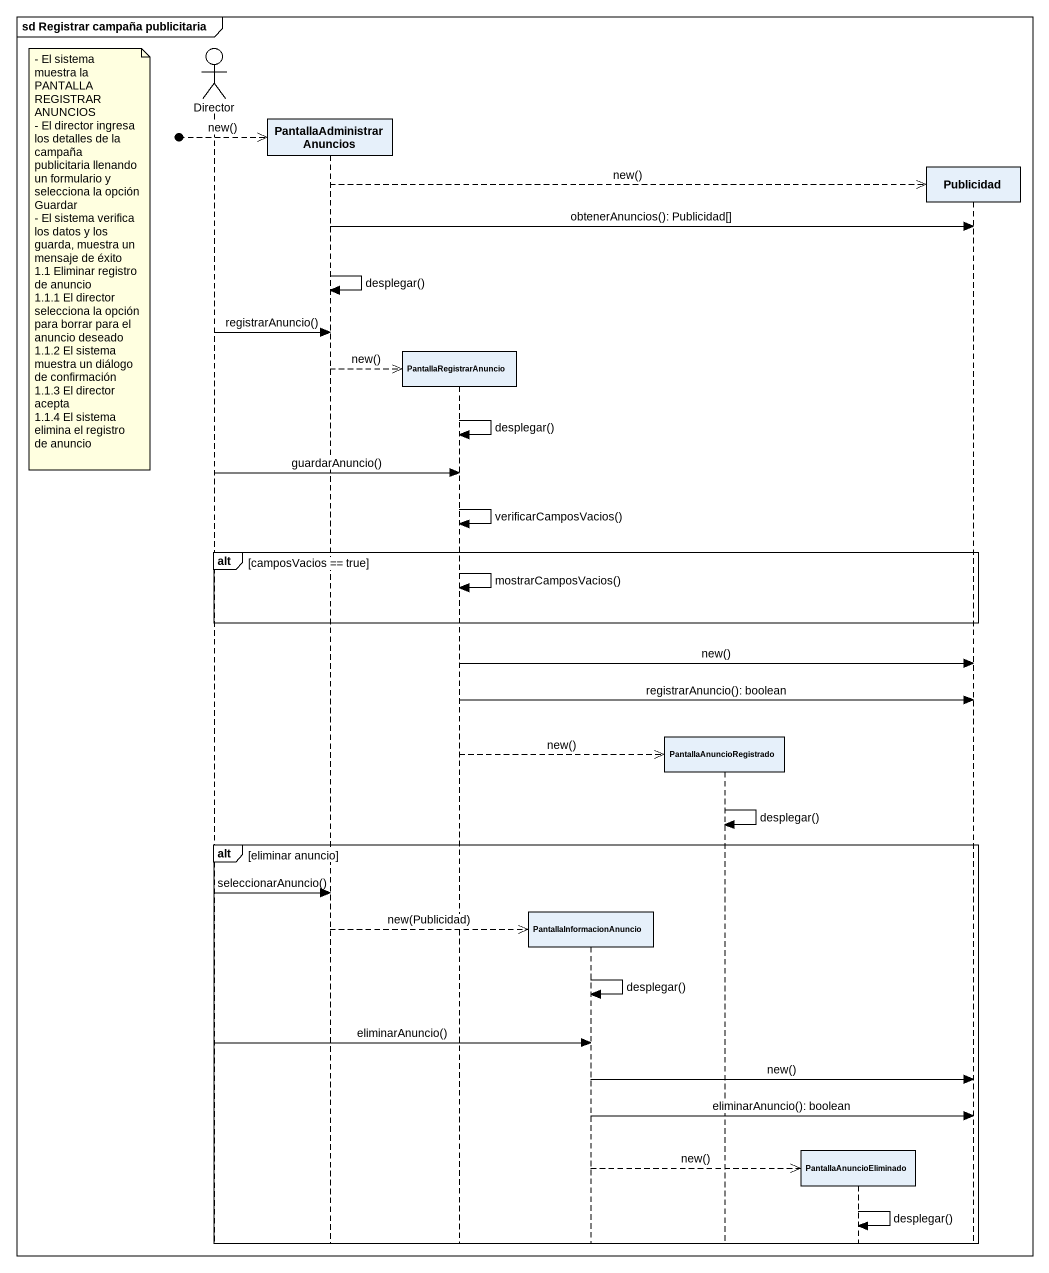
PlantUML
@startuml
mainframe sd Registrar campaña publicitaria
hide footbox
actor Director
participant PantallaAdministrarAnuncios
participant PantallaRegistrarAnuncio
participant PantallaInformacionAnuncio
participant PantallaAnuncioRegistrado
participant PantallaAnuncioEliminado
participant Publicidad

[o-->> PantallaAdministrarAnuncios : new()
PantallaAdministrarAnuncios -->> Publicidad ** : new()
PantallaAdministrarAnuncios -> Publicidad : obtenerAnuncios(): Publicidad[]
note left of Director
  - El sistema muestra la PANTALLA REGISTRAR ANUNCIOS
  - El director ingresa los detalles de la campaña publicitaria llenando un formulario y selecciona la opción Guardar
  - El sistema verifica los datos y los guarda, muestra un mensaje de éxito
  1.1 Eliminar registro de anuncio
  1.1.1 El director selecciona la opción para borrar para el anuncio deseado
  1.1.2 El sistema muestra un diálogo de confirmación
  1.1.3 El director acepta
  1.1.4 El sistema elimina el registro de anuncio
end note
PantallaAdministrarAnuncios -> PantallaAdministrarAnuncios : desplegar()
Director -> PantallaAdministrarAnuncios : registrarAnuncio()
PantallaAdministrarAnuncios -->> PantallaRegistrarAnuncio ** : new()
PantallaRegistrarAnuncio -> PantallaRegistrarAnuncio : desplegar()
Director -> PantallaRegistrarAnuncio : guardarAnuncio()
PantallaRegistrarAnuncio -> PantallaRegistrarAnuncio : verificarCamposVacios()
alt camposVacios == true
  PantallaRegistrarAnuncio -> PantallaRegistrarAnuncio : mostrarCamposVacios()
end
PantallaRegistrarAnuncio -> Publicidad : new()
PantallaRegistrarAnuncio -> Publicidad : registrarAnuncio(): boolean
PantallaRegistrarAnuncio -->> PantallaAnuncioRegistrado ** : new()
PantallaAnuncioRegistrado -> PantallaAnuncioRegistrado : desplegar()
alt eliminar anuncio
  Director -> PantallaAdministrarAnuncios : seleccionarAnuncio()
  PantallaAdministrarAnuncios -->> PantallaInformacionAnuncio ** : new(Publicidad)
  PantallaInformacionAnuncio -> PantallaInformacionAnuncio : desplegar()
  Director -> PantallaInformacionAnuncio : eliminarAnuncio()
  PantallaInformacionAnuncio -> Publicidad : new()
  PantallaInformacionAnuncio -> Publicidad : eliminarAnuncio(): boolean
  PantallaInformacionAnuncio -->> PantallaAnuncioEliminado ** : new()
  PantallaAnuncioEliminado -> PantallaAnuncioEliminado : desplegar()
end
@enduml
